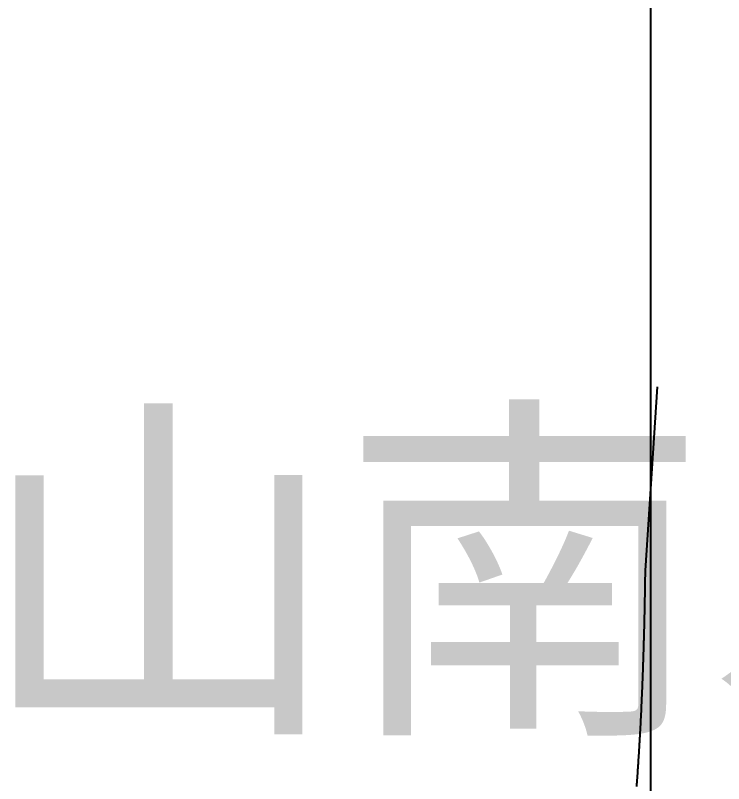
# Model space of a CAD drawing. Header units: millimetres. Extents: x 19715 to 35549, y 3563 to 14826.
# Drawn here: x 21060.9 to 21232.6, y 10067.9 to 10254.3 of the extents above; entities that cross this region are included whole.
import ezdxf

# ---------------------------------------------------------------- set-up
doc = ezdxf.new("R2010")
doc.units = ezdxf.units.MM
doc.layers.add('0-text', color=7, linetype='Continuous')
doc.layers.add('RD-红线', color=7, linetype='Continuous')
doc.styles.add('样式 2', font='simhei.ttf')

msp = doc.modelspace()

# ---------------------------------------------------------------- linework, layer by layer
at = {"layer": 'RD-红线'}
msp.add_lwpolyline([(21214.94, 7833.18), (21214.94, 11293.27)], dxfattribs=at)
msp.add_lwpolyline([(21214.94, 7833.18), (21214.94, 11293.27)], dxfattribs=at)
msp.add_lwpolyline([(21214.94, 7833.18), (21214.94, 11293.27)], dxfattribs=at)
msp.add_lwpolyline([(21211.53, 10067.18, 0.000284), (21211.58, 10067.87, 0.000276), (21211.63, 10068.58, 0.00028), (21211.68, 10069.27, 0.000272), (21211.73, 10069.97, 0.000276), (21211.78, 10070.67, 0.000268), (21211.83, 10071.37, 0.000272), (21211.88, 10072.06, 0.000264), (21211.92, 10072.77, 0.000268), (21211.97, 10073.46, 0.00026), (21212.01, 10074.16, 0.000264), (21212.06, 10074.86, 0.000256), (21212.1, 10075.56, 0.00026), (21212.14, 10076.25, 0.000252), (21212.19, 10076.96, 0.000256), (21212.23, 10077.65, 0.000248), (21212.27, 10078.36, 0.000252), (21212.31, 10079.05, 0.000244), (21212.35, 10079.75, 0.000248), (21212.39, 10080.45, 0.00024), (21212.42, 10081.15, 0.000244), (21212.46, 10081.84, 0.000236), (21212.5, 10082.55, 0.00024), (21212.53, 10083.24, 0.000232), (21212.57, 10083.95, 0.000236), (21212.6, 10084.64, 0.000228), (21212.64, 10085.35, 0.000232), (21212.67, 10086.04, 0.000224), (21212.7, 10086.74, 0.000228), (21212.74, 10087.44, 0.00022), (21212.77, 10088.14, 0.000224), (21212.8, 10088.84, 0.000216), (21212.83, 10089.54, 0.00022), (21212.86, 10090.24, 0.000212), (21212.89, 10090.94, 0.000216), (21212.92, 10091.63, 0.000208), (21212.94, 10092.34, 0.000212), (21212.97, 10093.03, 0.000204), (21213, 10093.74, 0.000208), (21213.02, 10094.43, 0.0002), (21213.05, 10095.14, 0.000204), (21213.07, 10095.83, 0.000196), (21213.1, 10096.54, 0.0002), (21213.12, 10097.23, 0.000192), (21213.15, 10097.94, 0.000196), (21213.17, 10098.63, 0.000188), (21213.19, 10099.34, 0.000192), (21213.21, 10100.03, 0.000184), (21213.23, 10100.74, 0.000188), (21213.25, 10101.43, 0.00018), (21213.27, 10102.14, 0.000184), (21213.29, 10102.83, 0.000176), (21213.31, 10103.54, 0.00018), (21213.33, 10104.23, 0.000172), (21213.35, 10104.93, 0.000176), (21213.37, 10105.63, 0.000168), (21213.38, 10106.33, 0.000172), (21213.4, 10107.03, 0.000164), (21213.42, 10107.73, 0.000168), (21213.43, 10108.43, 0.00016), (21213.45, 10109.13, 0.000164), (21213.46, 10109.83, 0.000156), (21213.48, 10110.53, 0.00016), (21213.49, 10111.23, 0.000152), (21213.5, 10111.93, 0.000156), (21213.52, 10112.62, 0.000148), (21213.53, 10113.33, 0.000152), (21213.54, 10114.02, 0.000144), (21213.55, 10114.73, 0.000148), (21213.56, 10115.42, 0.00014), (21213.58, 10116.13, 0.000144), (21213.59, 10116.82, 0.000136), (21213.6, 10117.53, 0.00014), (21213.61, 10118.22, 0.000132), (21213.62, 10118.94, 0.000136), (21213.62, 10119.62), (21216.56, 10164.17)], format="xyb", dxfattribs=at)
msp.add_lwpolyline([(21211.53, 10067.18, 0.000284), (21211.58, 10067.87, 0.000276), (21211.63, 10068.58, 0.00028), (21211.68, 10069.27, 0.000272), (21211.73, 10069.97, 0.000276), (21211.78, 10070.67, 0.000268), (21211.83, 10071.37, 0.000272), (21211.88, 10072.06, 0.000264), (21211.92, 10072.77, 0.000268), (21211.97, 10073.46, 0.00026), (21212.01, 10074.16, 0.000264), (21212.06, 10074.86, 0.000256), (21212.1, 10075.56, 0.00026), (21212.14, 10076.25, 0.000252), (21212.19, 10076.96, 0.000256), (21212.23, 10077.65, 0.000248), (21212.27, 10078.36, 0.000252), (21212.31, 10079.05, 0.000244), (21212.35, 10079.75, 0.000248), (21212.39, 10080.45, 0.00024), (21212.42, 10081.15, 0.000244), (21212.46, 10081.84, 0.000236), (21212.5, 10082.55, 0.00024), (21212.53, 10083.24, 0.000232), (21212.57, 10083.95, 0.000236), (21212.6, 10084.64, 0.000228), (21212.64, 10085.35, 0.000232), (21212.67, 10086.04, 0.000224), (21212.7, 10086.74, 0.000228), (21212.74, 10087.44, 0.00022), (21212.77, 10088.14, 0.000224), (21212.8, 10088.84, 0.000216), (21212.83, 10089.54, 0.00022), (21212.86, 10090.24, 0.000212), (21212.89, 10090.94, 0.000216), (21212.92, 10091.63, 0.000208), (21212.94, 10092.34, 0.000212), (21212.97, 10093.03, 0.000204), (21213, 10093.74, 0.000208), (21213.02, 10094.43, 0.0002), (21213.05, 10095.14, 0.000204), (21213.07, 10095.83, 0.000196), (21213.1, 10096.54, 0.0002), (21213.12, 10097.23, 0.000192), (21213.15, 10097.94, 0.000196), (21213.17, 10098.63, 0.000188), (21213.19, 10099.34, 0.000192), (21213.21, 10100.03, 0.000184), (21213.23, 10100.74, 0.000188), (21213.25, 10101.43, 0.00018), (21213.27, 10102.14, 0.000184), (21213.29, 10102.83, 0.000176), (21213.31, 10103.54, 0.00018), (21213.33, 10104.23, 0.000172), (21213.35, 10104.93, 0.000176), (21213.37, 10105.63, 0.000168), (21213.38, 10106.33, 0.000172), (21213.4, 10107.03, 0.000164), (21213.42, 10107.73, 0.000168), (21213.43, 10108.43, 0.00016), (21213.45, 10109.13, 0.000164), (21213.46, 10109.83, 0.000156), (21213.48, 10110.53, 0.00016), (21213.49, 10111.23, 0.000152), (21213.5, 10111.93, 0.000156), (21213.52, 10112.62, 0.000148), (21213.53, 10113.33, 0.000152), (21213.54, 10114.02, 0.000144), (21213.55, 10114.73, 0.000148), (21213.56, 10115.42, 0.00014), (21213.58, 10116.13, 0.000144), (21213.59, 10116.82, 0.000136), (21213.6, 10117.53, 0.00014), (21213.61, 10118.22, 0.000132), (21213.62, 10118.94, 0.000136), (21213.62, 10119.62), (21216.56, 10164.17)], format="xyb", dxfattribs=at)
msp.add_lwpolyline([(21211.53, 10067.18, 0.000284), (21211.58, 10067.87, 0.000276), (21211.63, 10068.58, 0.00028), (21211.68, 10069.27, 0.000272), (21211.73, 10069.97, 0.000276), (21211.78, 10070.67, 0.000268), (21211.83, 10071.37, 0.000272), (21211.88, 10072.06, 0.000264), (21211.92, 10072.77, 0.000268), (21211.97, 10073.46, 0.00026), (21212.01, 10074.16, 0.000264), (21212.06, 10074.86, 0.000256), (21212.1, 10075.56, 0.00026), (21212.14, 10076.25, 0.000252), (21212.19, 10076.96, 0.000256), (21212.23, 10077.65, 0.000248), (21212.27, 10078.36, 0.000252), (21212.31, 10079.05, 0.000244), (21212.35, 10079.75, 0.000248), (21212.39, 10080.45, 0.00024), (21212.42, 10081.15, 0.000244), (21212.46, 10081.84, 0.000236), (21212.5, 10082.55, 0.00024), (21212.53, 10083.24, 0.000232), (21212.57, 10083.95, 0.000236), (21212.6, 10084.64, 0.000228), (21212.64, 10085.35, 0.000232), (21212.67, 10086.04, 0.000224), (21212.7, 10086.74, 0.000228), (21212.74, 10087.44, 0.00022), (21212.77, 10088.14, 0.000224), (21212.8, 10088.84, 0.000216), (21212.83, 10089.54, 0.00022), (21212.86, 10090.24, 0.000212), (21212.89, 10090.94, 0.000216), (21212.92, 10091.63, 0.000208), (21212.94, 10092.34, 0.000212), (21212.97, 10093.03, 0.000204), (21213, 10093.74, 0.000208), (21213.02, 10094.43, 0.0002), (21213.05, 10095.14, 0.000204), (21213.07, 10095.83, 0.000196), (21213.1, 10096.54, 0.0002), (21213.12, 10097.23, 0.000192), (21213.15, 10097.94, 0.000196), (21213.17, 10098.63, 0.000188), (21213.19, 10099.34, 0.000192), (21213.21, 10100.03, 0.000184), (21213.23, 10100.74, 0.000188), (21213.25, 10101.43, 0.00018), (21213.27, 10102.14, 0.000184), (21213.29, 10102.83, 0.000176), (21213.31, 10103.54, 0.00018), (21213.33, 10104.23, 0.000172), (21213.35, 10104.93, 0.000176), (21213.37, 10105.63, 0.000168), (21213.38, 10106.33, 0.000172), (21213.4, 10107.03, 0.000164), (21213.42, 10107.73, 0.000168), (21213.43, 10108.43, 0.00016), (21213.45, 10109.13, 0.000164), (21213.46, 10109.83, 0.000156), (21213.48, 10110.53, 0.00016), (21213.49, 10111.23, 0.000152), (21213.5, 10111.93, 0.000156), (21213.52, 10112.62, 0.000148), (21213.53, 10113.33, 0.000152), (21213.54, 10114.02, 0.000144), (21213.55, 10114.73, 0.000148), (21213.56, 10115.42, 0.00014), (21213.58, 10116.13, 0.000144), (21213.59, 10116.82, 0.000136), (21213.6, 10117.53, 0.00014), (21213.61, 10118.22, 0.000132), (21213.62, 10118.94, 0.000136), (21213.62, 10119.62), (21216.56, 10164.17)], format="xyb", dxfattribs=at)

# ---------------------------------------------------------------- texts
at = {"layer": '0-text', "color": 1, "style": '样式 2'}
msp.add_text('山南水厂', height=65, dxfattribs=at).set_placement((21051.28, 10086.62))

doc.saveas('drawing.dxf')
